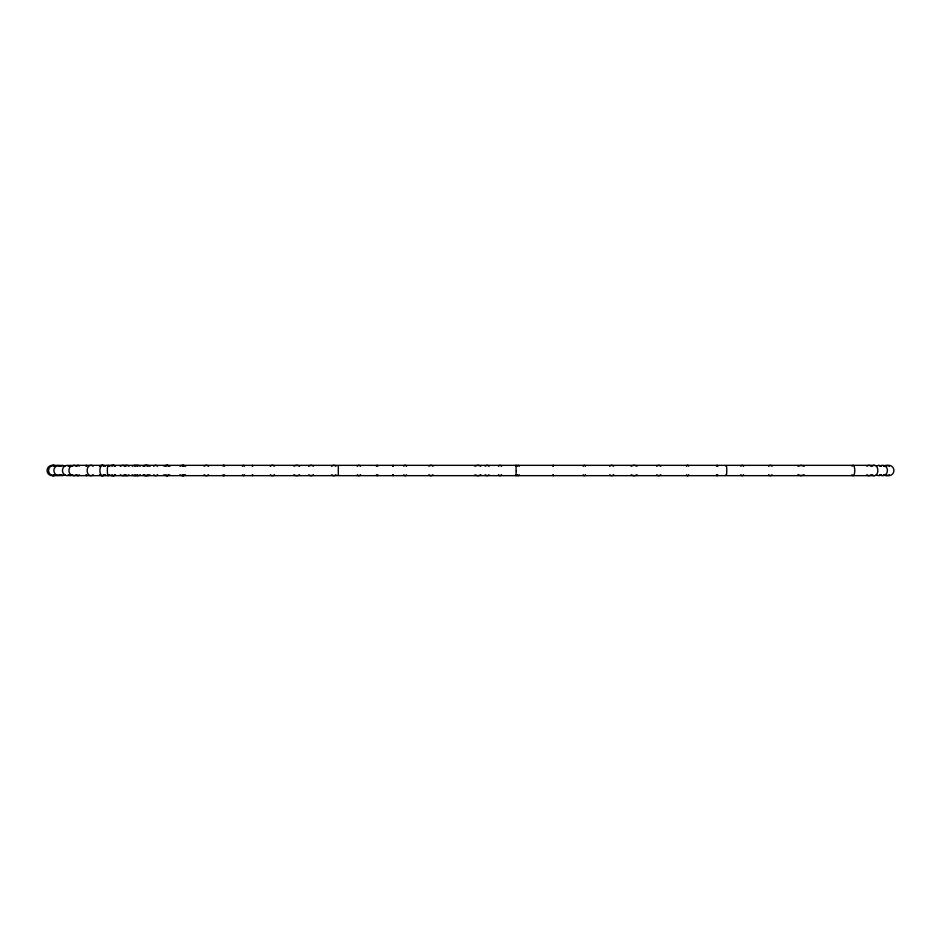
<?xml version="1.0" encoding="UTF-8"?>
<svg xmlns="http://www.w3.org/2000/svg" width="941" height="941" viewBox="0 0 941 941"><rect width="100%" height="100%" fill="white"/><g stroke="black" fill="none" stroke-linecap="round" stroke-linejoin="round"><path stroke-width="1.41" d="M516.115 470.559L516.115 471.523M516.103 472.147L516.021 475.581M338.431 474.64C338.254 476.993 338.242 464.113 338.431 466.289M515.95 466.289L515.997 465.348M553.12 466.289L553.19 465.348M553.284 474.711L553.226 475.581M252.282 466.36L252.47 465.336L252.659 466.289M252.67 474.64L252.494 475.652L252.294 474.711M392.797 466.289L393.044 465.336L393.279 466.36M393.279 474.711L393.056 475.652L392.797 474.64M726.017 466.289C727.075 463.795 727.017 477.405 726.005 474.64M797.992 466.289L801.097 465.336L804.179 466.36M804.096 474.711L800.979 475.664L797.897 474.64M73.422 465.336L874.33 465.336M73.516 475.664L874.248 475.664M553.214 465.348L553.284 466.36M553.179 475.617L553.12 474.64M516.009 465.348L516.115 469.912M515.997 475.617L515.95 474.64M99.393 466.36A5.164 5.117 -90 0 1 105.404 466.289M105.498 474.64A5.164 5.117 -90 0 1 99.487 474.711M109.25 466.348A5.176 5.023 -90 0 1 115.19 466.289M115.273 474.652A5.176 5.023 -90 0 1 109.344 474.711M168.427 474.652A5.176 2.058 90 0 1 165.992 474.711M165.957 466.348A5.176 2.058 90 0 1 168.392 466.289M183.754 474.652A5.176 1.106 90 0 1 182.448 474.711M182.436 466.348A5.176 1.106 90 0 1 183.73 466.289M157.547 474.652A5.187 3.199 90 0 1 153.759 474.723M153.701 466.348A5.187 3.199 90 0 1 157.5 466.277M120.248 466.36A5.164 4.787 -90 0 1 125.882 466.289M125.965 474.64A5.164 4.787 -90 0 1 120.33 474.711M140.291 474.652A5.164 4.576 90 0 1 134.904 474.711M134.834 466.348A5.164 4.576 90 0 1 140.209 466.289M143.044 466.348A5.176 4.117 -90 0 1 147.902 466.289M147.972 474.652A5.176 4.117 -90 0 1 143.114 474.711M631.129 466.36A5.164 4.964 -90 0 1 636.963 466.289M637.045 474.64A5.164 4.964 -90 0 1 631.211 474.711M293.968 466.289A5.164 4.823 -90 0 1 299.638 466.36M299.556 474.711A5.164 4.823 -90 0 1 293.886 474.64M474.934 466.36A5.164 5.011 -90 0 1 480.827 466.289M480.91 474.64A5.164 5.011 -90 0 1 475.029 474.711M852.017 466.277A5.211 1.741 90 0 1 854.334 467.042A5.211 1.741 90 0 1 854.31 474.041A5.211 1.741 90 0 1 851.981 474.652M872.201 466.265A5.234 3.552 -90 0 1 876.941 467.018A5.234 3.552 -90 0 1 876.894 474.052A5.234 3.552 -90 0 1 872.131 474.664M879.823 466.277A5.223 4.799 -90 0 1 886.234 467.042A5.223 4.799 -90 0 1 886.163 474.041A5.223 4.799 -90 0 1 879.741 474.664M885.669 466.277A5.199 5.199 0 0 1 892.609 467.054A5.199 5.199 0 0 1 892.538 474.029A5.199 5.199 0 0 1 885.575 474.652M883.552 466.277A5.211 4.928 -90 0 1 889.398 466.348M889.316 474.723A5.211 4.928 -90 0 1 883.458 474.652M876.424 466.289A5.176 4.152 -90 0 1 881.329 466.348M881.258 474.711A5.176 4.152 -90 0 1 876.353 474.652M871.048 474.711A5.164 3.576 90 0 1 866.849 474.652M866.908 466.289A5.164 3.576 90 0 1 871.107 466.348M771.949 474.711A5.164 2.847 90 0 1 768.597 474.652M768.644 466.289A5.164 2.847 90 0 1 771.996 466.348M740.826 466.289A5.164 2.376 -90 0 1 743.625 466.348M743.59 474.711A5.164 2.376 -90 0 1 740.79 474.652M717.807 474.723A5.223 1.106 90 0 1 716.489 474.664M716.513 466.277A5.223 1.106 90 0 1 717.83 466.336M686.518 466.313A5.317 1.694 -90 0 1 688.565 466.242M688.6 474.687A5.317 1.694 -90 0 1 686.542 474.758M660.747 474.652A5.176 3.411 90 0 1 656.736 474.711M656.677 466.348A5.176 3.411 90 0 1 660.688 466.289M613.579 474.652A5.187 3.223 90 0 1 609.78 474.711M609.721 466.348A5.187 3.223 90 0 1 613.52 466.289M585.42 474.652A5.211 1.811 90 0 1 583.255 474.723M583.232 466.348A5.211 1.811 90 0 1 585.384 466.277M517.362 466.289A5.176 1.6 -90 0 1 519.244 466.348M519.209 474.711A5.176 1.6 -90 0 1 517.327 474.652M501.577 474.711A5.187 2.588 90 0 1 498.518 474.652M498.565 466.289A5.187 2.588 90 0 1 501.612 466.348M489.085 474.711A5.164 3.329 90 0 1 485.18 474.652M485.238 466.289A5.164 3.329 90 0 1 489.144 466.348M429.014 466.289A5.164 3.399 -90 0 1 433.025 466.36M432.966 474.711A5.164 3.399 -90 0 1 428.955 474.64M406.524 474.735A5.234 2.258 90 0 1 403.807 474.664M403.842 466.265A5.234 2.258 90 0 1 406.559 466.336M377.811 474.652A5.211 1.188 90 0 1 376.4 474.723M376.376 466.348A5.211 1.188 90 0 1 377.788 466.277M360.485 474.652A5.187 2.67 90 0 1 357.321 474.711M357.274 466.348A5.187 2.67 90 0 1 360.438 466.289M331.714 466.348A5.176 3.552 -90 0 1 335.89 466.289M335.949 474.652A5.176 3.552 -90 0 1 331.773 474.711M308.683 466.36A5.164 3.987 -90 0 1 313.365 466.289M313.435 474.64A5.164 3.987 -90 0 1 308.742 474.711M274.384 474.664A5.234 3.376 90 0 1 270.361 474.735M270.302 466.336A5.234 3.376 90 0 1 274.337 466.265M244.495 474.652A5.199 1.659 90 0 1 242.531 474.723M242.507 466.348A5.199 1.659 90 0 1 244.472 466.277M224.476 474.782A5.399 1.164 90 0 1 223.029 474.711M223.052 466.218A5.399 1.164 90 0 1 224.499 466.289M208.467 474.723A5.211 3.693 90 0 1 204.079 474.652M204.15 466.277A5.211 3.693 90 0 1 208.526 466.348M185.483 474.711A5.187 4.634 90 0 1 179.99 474.652M180.072 466.289A5.187 4.634 90 0 1 185.553 466.348M163.969 466.289A5.164 4.952 -90 0 1 169.792 466.36M169.709 474.711A5.164 4.952 -90 0 1 163.875 474.64M144.244 466.289A5.164 4.928 -90 0 1 150.042 466.348M149.96 474.711A5.164 4.928 -90 0 1 144.161 474.652M137.633 474.711A5.176 4.623 90 0 1 132.187 474.652M132.269 466.289A5.176 4.623 90 0 1 137.715 466.348M124.247 466.289A5.176 4.046 -90 0 1 129.023 466.348M128.952 474.711A5.176 4.046 -90 0 1 124.177 474.652M112.014 466.277A5.223 2.858 -90 0 1 115.425 466.336M115.378 474.723A5.223 2.858 -90 0 1 111.967 474.664M85.972 466.265A5.234 0.682 -90 0 1 86.784 466.336M86.772 474.735A5.234 0.682 -90 0 1 85.96 474.664M76.915 466.336A5.246 1.823 -90 0 1 79.103 466.265M79.126 474.664A5.246 1.823 -90 0 1 76.95 474.735M68.128 466.336A5.223 3.811 -90 0 1 72.68 466.277M72.739 474.664A5.223 3.811 -90 0 1 68.187 474.723M59.259 466.348A5.176 4.717 -90 0 1 64.835 466.289M64.905 474.652A5.176 4.717 -90 0 1 59.342 474.711M59.753 474.652A5.164 4.999 90 0 1 53.872 474.711M53.79 466.348A5.164 4.999 90 0 1 59.671 466.289M50.755 474.711A5.176 5.14 90 0 0 56.801 474.652A5.164 5.164 0 0 1 49.932 473.993A5.164 5.164 0 0 1 49.861 467.089A5.164 5.164 0 0 1 56.719 466.289A5.176 5.14 90 0 0 50.661 466.348M55.296 474.64A5.164 5.164 0 0 1 48.414 473.993A5.164 5.164 0 0 1 48.344 467.089A5.164 5.164 0 0 1 55.213 466.289M62.106 474.652A5.164 5.128 90 0 1 55.272 474.005A5.164 5.128 90 0 1 55.201 467.077A5.164 5.128 90 0 1 62.024 466.289M70.352 474.652A5.176 4.94 -90 0 1 63.765 474.005A5.176 4.94 -90 0 1 63.694 467.077A5.176 4.94 -90 0 1 70.269 466.289M76.186 474.652A5.176 4.54 -90 0 1 70.128 474.005A5.176 4.54 -90 0 1 70.069 467.077A5.176 4.54 -90 0 1 76.103 466.289M93.206 474.652A5.199 3.799 90 0 1 88.136 474.029A5.199 3.799 90 0 1 88.089 467.054A5.199 3.799 90 0 1 93.147 466.277M103.769 474.652A5.199 2.423 -90 0 1 100.534 474.029A5.199 2.423 -90 0 1 100.499 467.054A5.199 2.423 -90 0 1 103.733 466.277M108.756 474.652A5.187 0.882 -90 0 1 107.568 474.017A5.187 0.882 -90 0 1 107.556 467.065A5.187 0.882 -90 0 1 108.733 466.289"/></g></svg>
